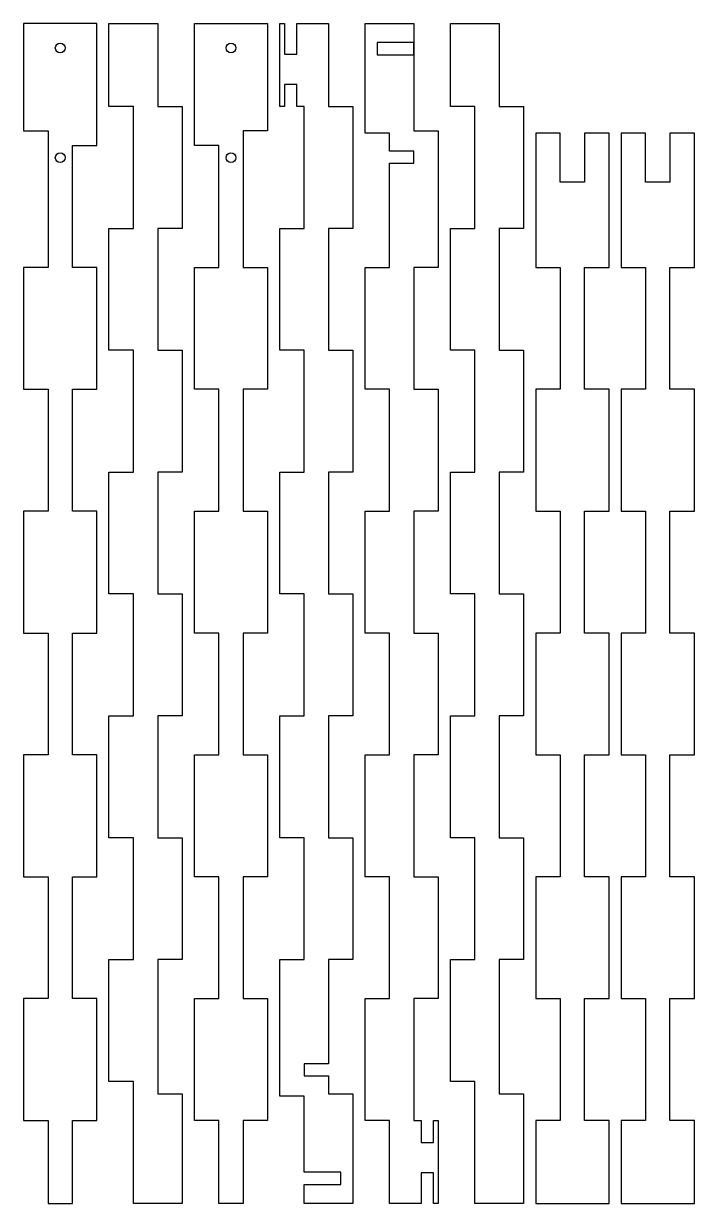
# Model space of a CAD drawing. Header units: millimetres. Extents: x 6 to 281, y 6 to 490.
import ezdxf

# ---------------------------------------------------------------- set-up
doc = ezdxf.new("R2010")
doc.units = ezdxf.units.MM
doc.layers.get('0').update_dxf_attribs({"linetype": 'CONTINUOUS'})

msp = doc.modelspace()

# ---------------------------------------------------------------- linework, layer by layer
for points in [[(36.35, 40.35), (36.35, 90.35), (26.35, 90.35), (26.35, 140.35), (36.35, 140.35), (36.35, 190.35), (26.35, 190.35), (26.35, 240.35), (36.35, 240.35), (36.35, 290.35), (26.35, 290.35), (26.35, 340.35), (36.35, 340.35), (36.35, 390.35), (26.35, 390.35), (26.35, 440.35), (36.35, 440.35), (36.35, 490.35), (6.35, 490.35), (6.35, 446.35), (16.35, 446.35), (16.35, 390.35), (6.35, 390.35), (6.35, 340.35), (16.35, 340.35), (16.35, 290.35), (6.35, 290.35), (6.35, 240.35), (16.35, 240.35), (16.35, 190.35), (6.35, 190.35), (6.35, 140.35), (16.35, 140.35), (16.35, 90.35), (6.35, 90.35), (6.35, 40.35), (16.35, 40.35), (16.35, 6.35), (26.35, 6.35), (26.35, 40.35)], [(71.35, 456.35), (71.35, 406.35), (61.35, 406.35), (61.35, 356.35), (71.35, 356.35), (71.35, 306.35), (61.35, 306.35), (61.35, 256.35), (71.35, 256.35), (71.35, 206.35), (61.35, 206.35), (61.35, 156.35), (71.35, 156.35), (71.35, 106.35), (61.35, 106.35), (61.35, 51.35), (71.35, 51.35), (71.35, 6.35), (51.35, 6.35), (51.35, 56.35), (41.35, 56.35), (41.35, 106.35), (51.35, 106.35), (51.35, 156.35), (41.35, 156.35), (41.35, 206.35), (51.35, 206.35), (51.35, 256.35), (41.35, 256.35), (41.35, 306.35), (51.35, 306.35), (51.35, 356.35), (41.35, 356.35), (41.35, 406.35), (51.35, 406.35), (51.35, 456.35), (41.35, 456.35), (41.35, 490.35), (61.35, 490.35), (61.35, 456.35)], [(76.35, 490.35), (106.35, 490.35), (106.35, 446.35), (96.35, 446.35), (96.35, 390.35), (106.35, 390.35), (106.35, 340.35), (96.35, 340.35), (96.35, 290.35), (106.35, 290.35), (106.35, 240.35), (96.35, 240.35), (96.35, 190.35), (106.35, 190.35), (106.35, 140.35), (96.35, 140.35), (96.35, 90.35), (106.35, 90.35), (106.35, 40.35), (96.35, 40.35), (96.35, 6.35), (86.35, 6.35), (86.35, 40.35), (76.35, 40.35), (76.35, 90.35), (86.35, 90.35), (86.35, 140.35), (76.35, 140.35), (76.35, 190.35), (86.35, 190.35), (86.35, 240.35), (76.35, 240.35), (76.35, 290.35), (86.35, 290.35), (86.35, 340.35), (76.35, 340.35), (76.35, 390.35), (86.35, 390.35), (86.35, 440.35), (76.35, 440.35)], [(118.35, 477.85), (118.35, 490.35), (131.35, 490.35), (131.35, 456.35), (141.35, 456.35), (141.35, 406.35), (131.35, 406.35), (131.35, 356.35), (141.35, 356.35), (141.35, 306.35), (131.35, 306.35), (131.35, 256.35), (141.35, 256.35), (141.35, 206.35), (131.35, 206.35), (131.35, 156.35), (141.35, 156.35), (141.35, 106.35), (131.35, 106.35), (131.35, 63.65), (121.35, 63.65), (121.35, 58.65), (131.35, 58.65), (131.35, 51.35), (141.35, 51.35), (141.35, 6.35), (121.35, 6.35), (121.35, 14.15), (136.35, 14.15), (136.35, 19.15), (121.35, 19.15), (121.35, 50.35), (111.35, 50.35), (111.35, 106.35), (121.35, 106.35), (121.35, 156.35), (111.35, 156.35), (111.35, 206.35), (121.35, 206.35), (121.35, 256.35), (111.35, 256.35), (111.35, 306.35), (121.35, 306.35), (121.35, 356.35), (111.35, 356.35), (111.35, 406.35), (121.35, 406.35), (121.35, 456.35), (118.35, 456.35), (118.35, 465.35), (113.35, 465.35), (113.35, 456.35), (111.35, 456.35), (111.35, 490.35), (113.35, 490.35), (113.35, 477.85)], [(169.35, 18.85), (169.35, 6.35), (156.35, 6.35), (156.35, 40.35), (146.35, 40.35), (146.35, 90.35), (156.35, 90.35), (156.35, 140.35), (146.35, 140.35), (146.35, 190.35), (156.35, 190.35), (156.35, 240.35), (146.35, 240.35), (146.35, 290.35), (156.35, 290.35), (156.35, 340.35), (146.35, 340.35), (146.35, 390.35), (156.35, 390.35), (156.35, 433.05), (166.35, 433.05), (166.35, 438.05), (156.35, 438.05), (156.35, 445.35), (146.35, 445.35), (146.35, 490.35), (166.35, 490.35), (166.35, 446.35), (176.35, 446.35), (176.35, 390.35), (166.35, 390.35), (166.35, 340.35), (176.35, 340.35), (176.35, 290.35), (166.35, 290.35), (166.35, 240.35), (176.35, 240.35), (176.35, 190.35), (166.35, 190.35), (166.35, 140.35), (176.35, 140.35), (176.35, 90.35), (166.35, 90.35), (166.35, 40.35), (169.35, 40.35), (169.35, 31.35), (174.35, 31.35), (174.35, 40.35), (176.35, 40.35), (176.35, 6.35), (174.35, 6.35), (174.35, 18.85)], [(211.35, 456.35), (211.35, 406.35), (201.35, 406.35), (201.35, 356.35), (211.35, 356.35), (211.35, 306.35), (201.35, 306.35), (201.35, 256.35), (211.35, 256.35), (211.35, 206.35), (201.35, 206.35), (201.35, 156.35), (211.35, 156.35), (211.35, 106.35), (201.35, 106.35), (201.35, 51.35), (211.35, 51.35), (211.35, 6.35), (191.35, 6.35), (191.35, 56.35), (181.35, 56.35), (181.35, 106.35), (191.35, 106.35), (191.35, 156.35), (181.35, 156.35), (181.35, 206.35), (191.35, 206.35), (191.35, 256.35), (181.35, 256.35), (181.35, 306.35), (191.35, 306.35), (191.35, 356.35), (181.35, 356.35), (181.35, 406.35), (191.35, 406.35), (191.35, 456.35), (181.35, 456.35), (181.35, 490.35), (201.35, 490.35), (201.35, 456.35)], [(151.35, 477.55), (166.35, 477.55), (166.35, 482.55), (151.35, 482.55)], [(246.35, 390.35), (246.35, 445.35), (236.35, 445.35), (236.35, 425.35), (226.35, 425.35), (226.35, 445.35), (216.35, 445.35), (216.35, 390.35), (226.35, 390.35), (226.35, 340.35), (216.35, 340.35), (216.35, 290.35), (226.35, 290.35), (226.35, 240.35), (216.35, 240.35), (216.35, 190.35), (226.35, 190.35), (226.35, 140.35), (216.35, 140.35), (216.35, 90.35), (226.35, 90.35), (226.35, 40.35), (216.35, 40.35), (216.35, 6.35), (246.35, 6.35), (246.35, 40.35), (236.35, 40.35), (236.35, 90.35), (246.35, 90.35), (246.35, 140.35), (236.35, 140.35), (236.35, 190.35), (246.35, 190.35), (246.35, 240.35), (236.35, 240.35), (236.35, 290.35), (246.35, 290.35), (246.35, 340.35), (236.35, 340.35), (236.35, 390.35)], [(251.35, 40.35), (251.35, 6.35), (281.35, 6.35), (281.35, 40.35), (271.35, 40.35), (271.35, 90.35), (281.35, 90.35), (281.35, 140.35), (271.35, 140.35), (271.35, 190.35), (281.35, 190.35), (281.35, 240.35), (271.35, 240.35), (271.35, 290.35), (281.35, 290.35), (281.35, 340.35), (271.35, 340.35), (271.35, 390.35), (281.35, 390.35), (281.35, 445.35), (271.35, 445.35), (271.35, 425.35), (261.35, 425.35), (261.35, 445.35), (251.35, 445.35), (251.35, 390.35), (261.35, 390.35), (261.35, 340.35), (251.35, 340.35), (251.35, 290.35), (261.35, 290.35), (261.35, 240.35), (251.35, 240.35), (251.35, 190.35), (261.35, 190.35), (261.35, 140.35), (251.35, 140.35), (251.35, 90.35), (261.35, 90.35), (261.35, 40.35)]]:
    msp.add_lwpolyline(points, close=True)
for centre in [(21.35, 480.35), (91.35, 480.35), (21.35, 435.35), (91.35, 435.35)]:
    msp.add_circle(centre, 2)

doc.saveas('drawing.dxf')
